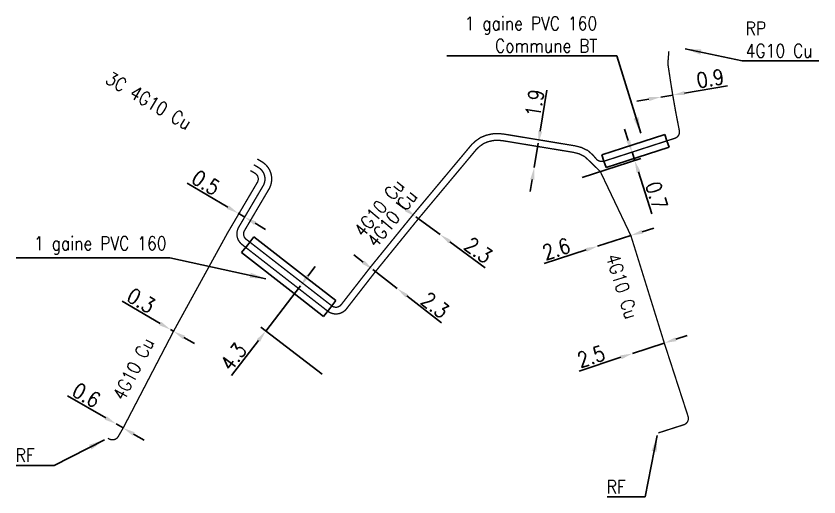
# Model space of a CAD drawing. Header units: millimetres. Extents: x 185011 to 185897, y 128253 to 129000.
# Drawn here: x 185836.8 to 185896.6, y 128893.2 to 128929.1 of the extents above; entities that cross this region are included whole.
import ezdxf

# ---------------------------------------------------------------- set-up
doc = ezdxf.new("R2010")
doc.units = ezdxf.units.MM
doc.header["$PDMODE"] = 34
doc.linetypes.add('E_ST_CU', pattern=[2000, 1000, 1000])
doc.layers.get('DEFPOINTS').update_dxf_attribs({"linetype": 'CONTINUOUS'})
doc.layers.add('E_100', color=3, linetype='CONTINUOUS')
doc.layers.add('E_400', color=7, linetype='CONTINUOUS')
doc.styles.get("Standard").update_dxf_attribs({"font": 'romans.shx', "width": 0.85})
doc.dimstyles.get("Standard").update_dxf_attribs({"dimtxt": 1.5, "dimasz": 1.2, "dimexe": 0.625, "dimexo": 0.625, "dimgap": 0.25, "dimtad": 1, "dimdec": 1, "dimzin": 0, "dimdsep": 46, "dimtxsty": 'Standard', "dimcen": -0.5, "dimadec": 0, "dimazin": 0, "dimtfac": 1, "dimtdec": 1, "dimtmove": 0, "dimatfit": 3, "dimfxl": 0, "dimtolj": 1, "dimtzin": 0, "dimarcsym": 0})

# ---------------------------------------------------------------- blocks, each defined once
blk = doc.blocks.new('*D94')
at = {"layer": 'DEFPOINTS', "color": 0, "linetype": 'Continuous', "transparency": 16777216}
for p in [(185848.309, 128905.717), (185848.309, 128905.717), (185848.525, 128905.591)]:
    blk.add_point(p, dxfattribs=at)
at = {"layer": 'E_100', "color": 0, "linetype": 'Continuous', "lineweight": -2, "transparency": 16777216}
for p, q in [((185847.534, 128906.174), (185844.709, 128907.838)), ((185848.525, 128905.591), (185848.309, 128905.717)), ((185849.3, 128905.134), (185850.076, 128904.677))]:
    blk.add_line(p, q, dxfattribs=at)
at = {"layer": 'E_100', "color": 0, "linetype": 'Continuous', "transparency": 16777216}
for points in [[(185847.61, 128906.303), (185847.458, 128906.045), (185848.309, 128905.717)], [(185849.376, 128905.263), (185849.224, 128905.004), (185848.525, 128905.591)]]:
    blk.add_solid(points, dxfattribs=at)
at = {"layer": 'E_100', "color": 0, "linetype": 'Continuous', "transparency": 16777216, "insert": (185846.114, 128907.881), "char_height": 1.125, "attachment_point": 5, "rotation": 329.49766}
blk.add_mtext('\\A1;0.3', dxfattribs=at)
blk = doc.blocks.new('*D95')
at = {"layer": 'DEFPOINTS', "color": 0, "linetype": 'Continuous', "transparency": 16777216}
for p in [(185844.257, 128898.687), (185844.257, 128898.687), (185844.776, 128898.387)]:
    blk.add_point(p, dxfattribs=at)
at = {"layer": 'E_100', "color": 0, "linetype": 'Continuous', "lineweight": -2, "transparency": 16777216}
for p, q in [((185843.477, 128899.137), (185840.637, 128900.775)), ((185844.776, 128898.387), (185844.257, 128898.687)), ((185845.556, 128897.938), (185846.336, 128897.488))]:
    blk.add_line(p, q, dxfattribs=at)
at = {"layer": 'E_100', "color": 0, "linetype": 'Continuous', "transparency": 16777216}
for points in [[(185843.552, 128899.267), (185843.402, 128899.007), (185844.257, 128898.687)], [(185845.631, 128898.068), (185845.481, 128897.808), (185844.776, 128898.387)]]:
    blk.add_solid(points, dxfattribs=at)
at = {"layer": 'E_100', "color": 0, "linetype": 'Continuous', "transparency": 16777216, "insert": (185842.042, 128900.831), "char_height": 1.125, "attachment_point": 5, "rotation": 330.02367}
blk.add_mtext('\\A1;0.6', dxfattribs=at)
blk = doc.blocks.new('*D96')
at = {"layer": 'DEFPOINTS', "color": 0, "linetype": 'Continuous', "transparency": 16777216}
for p in [(185857.98, 128908.989), (185855.396, 128905.614), (185859.962, 128902.119)]:
    blk.add_point(p, dxfattribs=at)
at = {"layer": 'E_100', "color": 0, "linetype": 'Continuous', "lineweight": -2, "transparency": 16777216}
for p, q in [((185858.527, 128909.704), (185859.074, 128910.418)), ((185857.98, 128908.989), (185855.396, 128905.614)), ((185859.59, 128902.404), (185855.024, 128905.899)), ((185854.849, 128904.9), (185852.856, 128902.296))]:
    blk.add_line(p, q, dxfattribs=at)
at = {"layer": 'E_100', "color": 0, "linetype": 'Continuous', "transparency": 16777216}
for points in [[(185858.408, 128909.795), (185858.646, 128909.613), (185857.98, 128908.989)], [(185854.73, 128904.991), (185854.968, 128904.809), (185855.396, 128905.614)]]:
    blk.add_solid(points, dxfattribs=at)
at = {"layer": 'E_100', "color": 0, "linetype": 'Continuous', "transparency": 16777216, "insert": (185852.984, 128903.697), "char_height": 1.125, "attachment_point": 5, "rotation": 52.56553}
blk.add_mtext('\\A1;4.3', dxfattribs=at)
blk = doc.blocks.new('*D97')
at = {"layer": 'DEFPOINTS', "color": 0, "linetype": 'Continuous', "transparency": 16777216}
for p in [(185863.368, 128910.194), (185865.183, 128908.781), (185865.183, 128908.781)]:
    blk.add_point(p, dxfattribs=at)
at = {"layer": 'E_100', "color": 0, "linetype": 'Continuous', "lineweight": -2, "transparency": 16777216}
for p, q in [((185862.657, 128910.747), (185861.947, 128911.299)), ((185863.368, 128910.194), (185865.183, 128908.781)), ((185865.893, 128908.229), (185868.481, 128906.215))]:
    blk.add_line(p, q, dxfattribs=at)
at = {"layer": 'E_100', "color": 0, "linetype": 'Continuous', "transparency": 16777216}
for points in [[(185862.749, 128910.865), (185862.565, 128910.628), (185863.368, 128910.194)], [(185865.985, 128908.347), (185865.801, 128908.11), (185865.183, 128908.781)]]:
    blk.add_solid(points, dxfattribs=at)
at = {"layer": 'E_100', "color": 0, "linetype": 'Continuous', "transparency": 16777216, "insert": (185868.003, 128907.538), "char_height": 1.125, "attachment_point": 5, "rotation": 322.1125}
blk.add_mtext('\\A1;2.3', dxfattribs=at)
blk = doc.blocks.new('*D98')
at = {"layer": 'DEFPOINTS', "color": 0, "linetype": 'Continuous', "transparency": 16777216}
for p in [(185866.567, 128914.134), (185868.38, 128912.801), (185868.38, 128912.801)]:
    blk.add_point(p, dxfattribs=at)
at = {"layer": 'E_100', "color": 0, "linetype": 'Continuous', "lineweight": -2, "transparency": 16777216}
for p, q in [((185865.842, 128914.667), (185865.117, 128915.2)), ((185866.567, 128914.134), (185868.38, 128912.801)), ((185869.105, 128912.267), (185871.746, 128910.325))]:
    blk.add_line(p, q, dxfattribs=at)
at = {"layer": 'E_100', "color": 0, "linetype": 'Continuous', "transparency": 16777216}
for points in [[(185865.931, 128914.788), (185865.753, 128914.546), (185866.567, 128914.134)], [(185869.194, 128912.388), (185869.016, 128912.147), (185868.38, 128912.801)]]:
    blk.add_solid(points, dxfattribs=at)
at = {"layer": 'E_100', "color": 0, "linetype": 'Continuous', "transparency": 16777216, "insert": (185871.232, 128911.634), "char_height": 1.125, "attachment_point": 5, "rotation": 323.67112}
blk.add_mtext('\\A1;2.3', dxfattribs=at)
blk = doc.blocks.new('*D99')
at = {"layer": 'DEFPOINTS', "color": 0, "linetype": 'Continuous', "transparency": 16777216}
for p in [(185882.673, 128918.944), (185882.873, 128918.326), (185878.509, 128916.912)]:
    blk.add_point(p, dxfattribs=at)
at = {"layer": 'E_100', "color": 0, "linetype": 'Continuous', "lineweight": -2, "transparency": 16777216}
for p, q in [((185882.395, 128919.801), (185882.118, 128920.657)), ((185878.955, 128917.057), (185883.319, 128918.47)), ((185882.673, 128918.944), (185882.873, 128918.326)), ((185883.15, 128917.47), (185884.161, 128914.351))]:
    blk.add_line(p, q, dxfattribs=at)
at = {"layer": 'E_100', "color": 0, "linetype": 'Continuous', "transparency": 16777216}
for points in [[(185882.538, 128919.847), (185882.253, 128919.754), (185882.673, 128918.944)], [(185883.293, 128917.516), (185883.008, 128917.424), (185882.873, 128918.326)]]:
    blk.add_solid(points, dxfattribs=at)
at = {"layer": 'E_100', "color": 0, "linetype": 'Continuous', "transparency": 16777216, "insert": (185884.508, 128915.713), "char_height": 1.125, "attachment_point": 5, "rotation": 287.95085}
blk.add_mtext('\\A1;0.7', dxfattribs=at)
blk = doc.blocks.new('*D100')
at = {"layer": 'DEFPOINTS', "color": 0, "linetype": 'Continuous', "transparency": 16777216}
for p in [(185884.819, 128923.048), (185884.819, 128923.048), (185885.706, 128923.198)]:
    blk.add_point(p, dxfattribs=at)
at = {"layer": 'E_100', "color": 0, "linetype": 'Continuous', "lineweight": -2, "transparency": 16777216}
for p, q in [((185886.593, 128923.347), (185889.781, 128923.886)), ((185883.931, 128922.898), (185883.044, 128922.748)), ((185884.819, 128923.048), (185885.706, 128923.198))]:
    blk.add_line(p, q, dxfattribs=at)
at = {"layer": 'E_100', "color": 0, "linetype": 'Continuous', "transparency": 16777216}
for points in [[(185886.568, 128923.495), (185886.618, 128923.2), (185885.706, 128923.198)], [(185883.906, 128923.046), (185883.956, 128922.75), (185884.819, 128923.048)]]:
    blk.add_solid(points, dxfattribs=at)
at = {"layer": 'E_100', "color": 0, "linetype": 'Continuous', "transparency": 16777216, "insert": (185888.506, 128924.431), "char_height": 1.125, "attachment_point": 5, "rotation": 9.58858}
blk.add_mtext('\\A1;0.9', dxfattribs=at)
blk = doc.blocks.new('*D101')
at = {"layer": 'DEFPOINTS', "color": 0, "linetype": 'Continuous', "transparency": 16777216}
for p in [(185885.077, 128904.717), (185882.702, 128903.935), (185882.702, 128903.935)]:
    blk.add_point(p, dxfattribs=at)
at = {"layer": 'E_100', "color": 0, "linetype": 'Continuous', "lineweight": -2, "transparency": 16777216}
for p, q in [((185885.932, 128904.999), (185886.787, 128905.28)), ((185885.077, 128904.717), (185882.702, 128903.935)), ((185881.847, 128903.654), (185878.733, 128902.628))]:
    blk.add_line(p, q, dxfattribs=at)
at = {"layer": 'E_100', "color": 0, "linetype": 'Continuous', "transparency": 16777216}
for points in [[(185885.885, 128905.141), (185885.979, 128904.856), (185885.077, 128904.717)], [(185881.801, 128903.796), (185881.894, 128903.511), (185882.702, 128903.935)]]:
    blk.add_solid(points, dxfattribs=at)
at = {"layer": 'E_100', "color": 0, "linetype": 'Continuous', "transparency": 16777216, "insert": (185879.628, 128903.713), "char_height": 1.125, "attachment_point": 5, "rotation": 18.22654}
blk.add_mtext('\\A1;2.5', dxfattribs=at)
blk = doc.blocks.new('*D102')
at = {"layer": 'DEFPOINTS', "color": 0, "linetype": 'Continuous', "transparency": 16777216}
for p in [(185882.585, 128912.733), (185880.112, 128911.932), (185880.112, 128911.932)]:
    blk.add_point(p, dxfattribs=at)
at = {"layer": 'E_100', "color": 0, "linetype": 'Continuous', "lineweight": -2, "transparency": 16777216}
for p, q in [((185883.441, 128913.011), (185884.298, 128913.288)), ((185882.585, 128912.733), (185880.112, 128911.932)), ((185879.256, 128911.655), (185876.137, 128910.644))]:
    blk.add_line(p, q, dxfattribs=at)
at = {"layer": 'E_100', "color": 0, "linetype": 'Continuous', "transparency": 16777216}
for points in [[(185883.395, 128913.153), (185883.488, 128912.868), (185882.585, 128912.733)], [(185879.209, 128911.797), (185879.302, 128911.512), (185880.112, 128911.932)]]:
    blk.add_solid(points, dxfattribs=at)
at = {"layer": 'E_100', "color": 0, "linetype": 'Continuous', "transparency": 16777216, "insert": (185877.037, 128911.724), "char_height": 1.125, "attachment_point": 5, "rotation": 17.94974}
blk.add_mtext('\\A1;2.6', dxfattribs=at)
blk = doc.blocks.new('*D103')
at = {"layer": 'DEFPOINTS', "color": 0, "linetype": 'Continuous', "transparency": 16777216}
for p in [(185853.351, 128914.384), (185853.351, 128914.384), (185853.825, 128914.104)]:
    blk.add_point(p, dxfattribs=at)
at = {"layer": 'E_100', "color": 0, "linetype": 'Continuous', "lineweight": -2, "transparency": 16777216}
for p, q in [((185852.576, 128914.84), (185849.536, 128916.631)), ((185853.825, 128914.104), (185853.351, 128914.384)), ((185854.601, 128913.648), (185855.376, 128913.191))]:
    blk.add_line(p, q, dxfattribs=at)
at = {"layer": 'E_100', "color": 0, "linetype": 'Continuous', "transparency": 16777216}
for points in [[(185852.652, 128914.97), (185852.5, 128914.711), (185853.351, 128914.384)], [(185854.677, 128913.777), (185854.525, 128913.518), (185853.825, 128914.104)]]:
    blk.add_solid(points, dxfattribs=at)
at = {"layer": 'E_100', "color": 0, "linetype": 'Continuous', "transparency": 16777216, "insert": (185850.941, 128916.674), "char_height": 1.125, "attachment_point": 5, "rotation": 329.49766}
blk.add_mtext('\\A1;0.5', dxfattribs=at)
blk = doc.blocks.new('*D104')
at = {"layer": 'DEFPOINTS', "color": 0, "linetype": 'Continuous', "transparency": 16777216}
for p in [(185875.69, 128919.614), (185875.389, 128917.789), (185875.389, 128917.789)]:
    blk.add_point(p, dxfattribs=at)
at = {"layer": 'E_100', "color": 0, "linetype": 'Continuous', "lineweight": -2, "transparency": 16777216}
for p, q in [((185875.836, 128920.502), (185876.34, 128923.557)), ((185875.389, 128917.789), (185875.69, 128919.614)), ((185875.242, 128916.901), (185875.096, 128916.013))]:
    blk.add_line(p, q, dxfattribs=at)
at = {"layer": 'E_100', "color": 0, "linetype": 'Continuous', "transparency": 16777216}
for points in [[(185875.688, 128920.526), (185875.984, 128920.478), (185875.69, 128919.614)], [(185875.094, 128916.925), (185875.39, 128916.876), (185875.389, 128917.789)]]:
    blk.add_solid(points, dxfattribs=at)
at = {"layer": 'E_100', "color": 0, "linetype": 'Continuous', "transparency": 16777216, "insert": (185875.422, 128922.596), "char_height": 1.125, "attachment_point": 5, "rotation": 80.63028}
blk.add_mtext('\\A1;1.9', dxfattribs=at)

msp = doc.modelspace()

# ---------------------------------------------------------------- linework, layer by layer
at = {"layer": 'E_100', "linetype": 'E_ST_CU', "const_width": 0.1, "flags": 128}
for points in [[(185854.759, 128918.434), (185855.098, 128918.234, -0.414214), (185855.629, 128916.181), (185855.39, 128915.776), (185854.256, 128913.851), (185853.814, 128913.1, 0.376946), (185853.938, 128912.451), (185854.205, 128912.243), (185858.133, 128909.186), (185860.313, 128907.49, 0.414214), (185861.015, 128907.578), (185863.172, 128910.349), (185866.374, 128914.293), (185870.737, 128919.514), (185871.018, 128919.771), (185871.394, 128920.034), (185871.813, 128920.204), (185872.262, 128920.306), (185872.719, 128920.332), (185873.15, 128920.287), (185875.73, 128919.861), (185878.419, 128919.416), (185878.907, 128919.293), (185879.391, 128919.058), (185879.753, 128918.735), (185880.072, 128918.368), (185880.072, 128918.368, 0.222901), (185880.585, 128918.268), (185882.673, 128918.944), (185885.277, 128919.788), (185885.86, 128919.977, 0.378873), (185886.197, 128920.548), (185885.919, 128921.985), (185885.706, 128923.198), (185885.567, 128924.058), (185885.351, 128925.476, -0.058172), (185885.347, 128925.592), (185885.418, 128926.468)], [(185884.631, 128898.019), (185886.523, 128898.625, 0.415174), (185886.847, 128899.255), (185885.077, 128904.717), (185882.6, 128912.685, 0.049939), (185882.561, 128912.777), (185880.352, 128917.415, 0.08953), (185880.248, 128917.559), (185879.396, 128918.384), (185879.11, 128918.638), (185878.735, 128918.82), (185878.296, 128918.932), (185875.649, 128919.367), (185873.083, 128919.791), (185872.707, 128919.83), (185872.332, 128919.809), (185871.963, 128919.725), (185871.634, 128919.592), (185871.332, 128919.38), (185871.099, 128919.167), (185866.76, 128913.975), (185863.563, 128910.038), (185861.41, 128907.27, -0.414214), (185860.006, 128907.095), (185857.826, 128908.792), (185853.898, 128911.848), (185853.63, 128912.057, -0.376946), (185853.383, 128913.353), (185853.825, 128914.104), (185854.96, 128916.03), (185855.198, 128916.434, 0.414214), (185854.844, 128917.804), (185854.505, 128918.003)], [(185843.642, 128897.622), (185843.729, 128897.572, 0.415365), (185844.413, 128897.755), (185844.776, 128898.387), (185848.525, 128905.591), (185848.525, 128905.591), (185852.555, 128912.934), (185853.395, 128914.358), (185854.529, 128916.284), (185854.767, 128916.688, 0.414214), (185854.59, 128917.373), (185854.251, 128917.572)]]:
    msp.add_lwpolyline(points, format="xyb", dxfattribs=at)
at = {"layer": 'E_400', "color": 7, "linetype": 'CONTINUOUS'}
for p, q in [((185881.969, 128919.242), (185885.123, 128920.264)), ((185885.123, 128920.264), (185885.277, 128919.788)), ((185885.431, 128919.312), (185885.277, 128919.788)), ((185880.431, 128918.744), (185881.969, 128919.242)), ((185882.277, 128918.291), (185885.431, 128919.312)), ((185880.431, 128918.744), (185880.585, 128918.268)), ((185880.739, 128917.792), (185880.585, 128918.268)), ((185880.739, 128917.792), (185882.277, 128918.291)), ((185854.512, 128912.637), (185854.052, 128912.045)), ((185854.512, 128912.637), (185858.44, 128909.581)), ((185853.591, 128911.454), (185854.052, 128912.045)), ((185853.591, 128911.454), (185857.519, 128908.397)), ((185858.44, 128909.581), (185860.62, 128907.885)), ((185857.519, 128908.397), (185859.699, 128906.701)), ((185860.62, 128907.885), (185860.16, 128907.293)), ((185859.699, 128906.701), (185860.16, 128907.293))]:
    msp.add_line(p, q, dxfattribs=at)

# ---------------------------------------------------------------- texts
at = {"layer": 'E_100', "linetype": 'E_ST_CU', "width": 0.85}
for s, rotation, p in [('3C 4G10 Cu', 329.49766, (185843.377, 128924.144)), ('4G10 Cu', 50.91848, (185862.657, 128912.54)), ('4G10 Cu', 50.91848, (185863.615, 128911.762)), ('4G10 Cu', 287.26697, (185880.709, 128911.167)), ('4G10 Cu', 62.50881, (185844.821, 128900.35))]:
    msp.add_text(s, height=1, rotation=rotation, dxfattribs=at).set_placement(p)
at = {"layer": 'E_100', "linetype": 'Continuous', "char_height": 1}
for s, insert, attachment_point in [('RP\\P4G10 Cu', (185891.131, 128927.332), 4), ('RF', (185838.18, 128896.352), 6), ('RF', (185882.207, 128893.996), 6)]:
    msp.add_mtext(s, dxfattribs=dict(at, insert=insert, attachment_point=attachment_point))
at = {"layer": 'E_400', "char_height": 1, "attachment_point": 6}
for s, insert in [('1 gaine PVC 160\\PCommune BT ', (185880.083, 128927.706)), ('1 gaine PVC 160 ', (185848.01, 128911.979))]:
    msp.add_mtext(s, dxfattribs=dict(at, insert=insert))

# ---------------------------------------------------------------- dimensions: what is measured, and where the dimension line sits
at = {"layer": 'E_100', "linetype": 'Continuous'}
for base, p1, p2, angle, override, picture, middle in [((185884.819, 128923.048), (185885.706, 128923.198), (185884.819, 128923.048), 9.58858, {"dimscale": 0.75, "dimatfit": 0}, '*D100', (185888.631, 128923.692)), ((185875.389, 128917.789), (185875.69, 128919.614), (185875.389, 128917.789), 80.63028, {"dimscale": 0.75, "dimatfit": 0}, '*D104', (185876.162, 128922.474)), ((185882.873, 128918.326), (185882.673, 128918.944), (185878.509, 128916.912), 107.95085, {"dimscale": 0.75, "dimatfit": 0}, '*D99', (185883.794, 128915.482)), ((185868.38, 128912.801), (185866.567, 128914.134), (185868.38, 128912.801), 143.67112, {"dimscale": 0.75, "dimlfac": 1, "dimlunit": 2, "dimatfit": 0}, '*D98', (185870.788, 128911.03)), ((185880.112, 128911.932), (185882.585, 128912.733), (185880.112, 128911.932), 17.94974, {"dimscale": 0.75, "dimlfac": 1, "dimlunit": 2, "dimatfit": 0}, '*D102', (185877.268, 128911.011)), ((185865.183, 128908.781), (185863.368, 128910.194), (185865.183, 128908.781), 142.1125, {"dimscale": 0.75, "dimlfac": 1, "dimlunit": 2, "dimatfit": 0}, '*D97', (185867.542, 128906.946)), ((185855.39628, 128905.61442), (185857.97966, 128908.98912), (185859.9624, 128902.119), 52.56553, {"dimscale": 0.75, "dimatfit": 0}, '*D96', (185853.57923, 128903.24078)), ((185848.309, 128905.717), (185848.525, 128905.591), (185848.309, 128905.717), 329.49766, {"dimscale": 0.75, "dimlfac": 1, "dimlunit": 2, "dimatfit": 0}, '*D94', (185845.734, 128907.235)), ((185882.702, 128903.935), (185885.077, 128904.717), (185882.702, 128903.935), 18.22654, {"dimscale": 0.75, "dimlfac": 1, "dimlunit": 2, "dimatfit": 0}, '*D101', (185879.863, 128903)), ((185844.257, 128898.687), (185844.776, 128898.387), (185844.257, 128898.687), 330.02367, {"dimscale": 0.75, "dimlfac": 1, "dimlunit": 2, "dimatfit": 0}, '*D95', (185841.667, 128900.181))]:
    dim = msp.add_linear_dim(base=base, p1=p1, p2=p2, angle=angle, dimstyle='Standard', override=override, dxfattribs=at)
    dim.commit()
    dim.dimension.update_dxf_attribs({"geometry": picture, "text_midpoint": middle, "dimtype": 160})
dim = msp.add_linear_dim(base=(185853.351, 128914.384), p1=(185853.825, 128914.104), p2=(185853.351, 128914.384), angle=329.49766, text='0.5', dimstyle='Standard', override={"dimscale": 0.75, "dimlfac": 1, "dimlunit": 2, "dimatfit": 0}, dxfattribs=at)
dim.commit()
dim.dimension.update_dxf_attribs({"geometry": '*D103', "text_midpoint": (185850.561, 128916.028), "dimtype": 160})

# ---------------------------------------------------------------- leaders
at = {"layer": 'E_100', "linetype": 'Continuous', "annotation_type": 0, "has_hookline": 1}
for points, hookline_direction, text_width in [([(185886.638, 128926.648), (185890.881, 128925.748)], 0, 5.464), ([(185843.395, 128897.501), (185839.63, 128895.602), (185838.43, 128895.602)], 1, 1.376), ([(185884.554, 128897.82), (185883.657, 128893.246), (185882.457, 128893.246)], 1, 1.376)]:
    msp.add_leader(points, dimstyle='Standard', dxfattribs=dict(at, hookline_direction=hookline_direction, text_width=text_width))
at = {"layer": 'E_400', "annotation_type": 0, "has_hookline": 1, "hookline_direction": 1, "text_width": 11.212}
for points in [[(185883.331, 128920.354), (185881.533, 128926.123), (185880.333, 128926.123)], [(185855.41, 128909.509), (185848.26, 128911.062)]]:
    msp.add_leader(points, dimstyle='Standard', dxfattribs=at)

doc.saveas('drawing.dxf')
